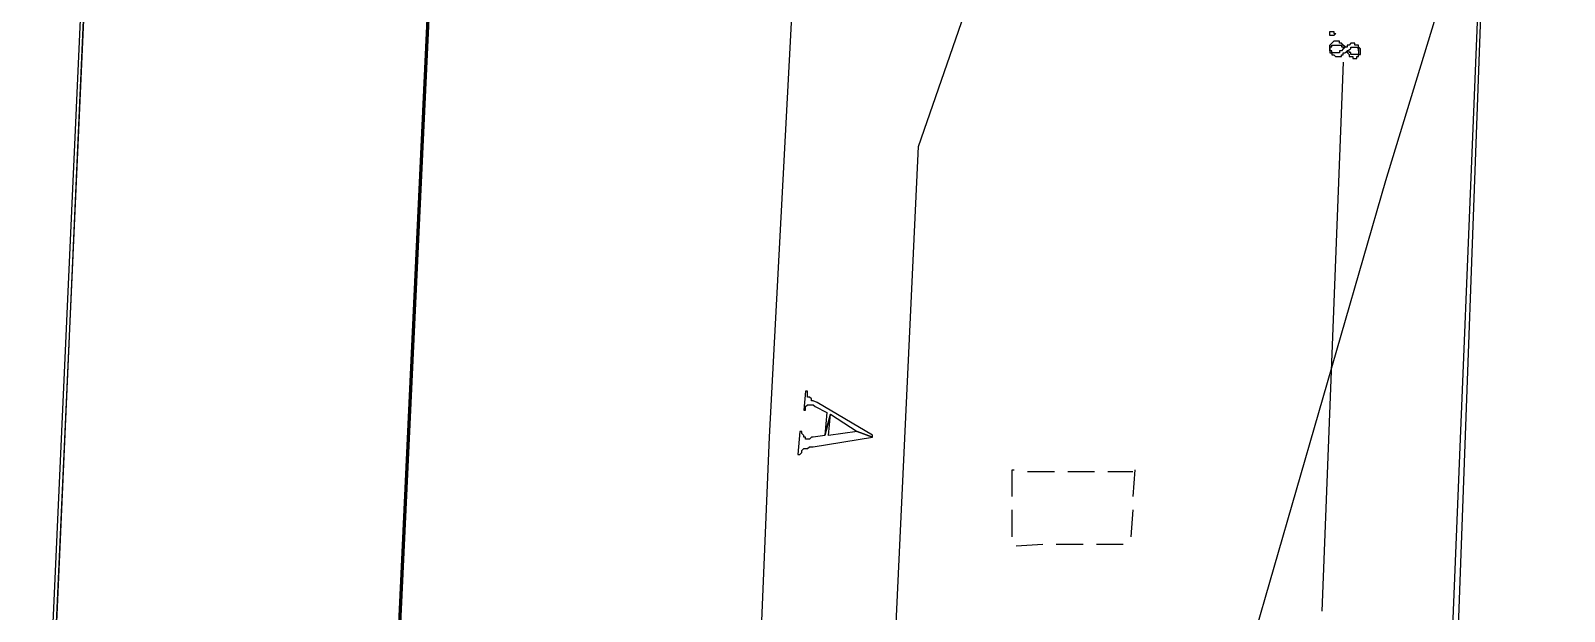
# Model space of a CAD drawing. Extents: x 212106 to 638151, y -1311344 to 1260505.
# Drawn here: x 235892 to 293140, y -210872 to -189194 of the extents above; entities that cross this region are included whole.
import ezdxf

# ---------------------------------------------------------------- set-up
doc = ezdxf.new("R2010")
doc.units = 0
doc.header["$MEASUREMENT"] = 0
doc.layers.add('at_Entity', color=7, linetype='Continuous')
doc.layers.add('DLXSCENE', color=7, linetype='Continuous')

# ---------------------------------------------------------------- blocks, each defined once
blk = doc.blocks.new('*U97')
blk.add_line((-67111, -194902), (-68968, -240045))

msp = doc.modelspace()

# ---------------------------------------------------------------- linework, layer by layer
at = {"layer": 'at_Entity', "color": 1}
msp.add_line((303390, 174330), (289176, -211448), dxfattribs=at)
at = {"layer": 'at_Entity', "color": 0}
for p, q in [((235892, -229799), (241534, -105661)), ((235892, -229799), (241534, -105661)), ((241534, -105661), (236035, -229655)), ((241534, -105661), (236035, -229655)), ((241534, -105661), (236035, -229655)), ((241534, -105661), (236035, -229655)), ((236035, -229655), (241606, -105804)), ((236035, -229655), (241606, -105804)), ((254534, -106231), (248749, -230016)), ((254534, -106231), (248749, -230016)), ((254605, -106161), (248820, -230087)), ((254605, -106161), (248820, -230087)), ((248820, -230088), (254534, -106231)), ((248820, -230088), (254534, -106231)), ((248820, -230087), (254534, -106233)), ((248820, -230087), (254534, -106233)), ((265177, -171873), (263463, -204371)), ((292390, -175374), (286461, -194801)), ((269034, -193518), (271819, -185449)), ((284390, -189298), (284390, -189230)), ((284390, -189230), (284390, -189230)), ((284390, -189230), (284462, -189230)), ((284390, -189374), (284390, -189298)), ((284390, -189298), (284390, -189298)), ((284390, -189298), (284390, -189298)), ((284390, -189298), (284390, -189298)), ((284462, -189374), (284390, -189374)), ((284390, -189374), (284390, -189374)), ((284462, -189230), (284462, -189230)), ((284462, -189230), (284462, -189230)), ((284462, -189230), (284533, -189230)), ((284533, -189374), (284462, -189374)), ((284462, -189374), (284462, -189374)), ((284462, -189374), (284462, -189374)), ((284533, -189230), (284533, -189230)), ((284533, -189230), (284533, -189230)), ((284533, -189230), (284533, -189298)), ((284605, -189298), (284533, -189374)), ((284533, -189298), (284605, -189298)), ((284533, -189374), (284533, -189374)), ((284533, -189374), (284533, -189374)), ((284533, -189374), (284533, -189374)), ((284605, -189298), (284605, -189298)), ((284605, -189298), (284605, -189298)), ((284605, -189298), (284605, -189298)), ((284461, -189659), (284389, -189735)), ((284389, -189735), (284389, -189879)), ((284389, -189879), (284389, -189803)), ((284389, -189803), (284461, -189803)), ((284389, -189879), (284389, -189879)), ((284390, -189873), (284390, -189729)), ((284390, -189729), (284390, -189729)), ((284390, -189729), (284390, -189729)), ((284390, -189729), (284390, -189805)), ((284390, -189805), (284390, -189805)), ((284390, -189805), (284390, -189805)), ((284390, -189805), (284390, -189873)), ((284390, -189949), (284390, -189873)), ((284390, -189873), (284390, -189873)), ((284390, -189873), (284390, -189873)), ((284390, -189873), (284390, -189949)), ((284462, -189949), (284390, -189949)), ((284390, -189949), (284390, -189949)), ((284390, -189949), (284390, -189949)), ((284390, -189949), (284390, -190017)), ((284390, -190017), (284462, -190017)), ((284533, -189591), (284461, -189659)), ((284461, -189659), (284461, -189659)), ((284461, -189659), (284461, -189659)), ((284461, -189659), (284461, -189659)), ((284461, -189803), (284461, -189735)), ((284461, -189735), (284461, -189735)), ((284461, -189735), (284533, -189735)), ((284461, -189803), (284461, -189803)), ((284462, -190017), (284462, -189949)), ((284462, -189949), (284462, -189949)), ((284462, -189949), (284462, -189949)), ((284533, -190017), (284462, -190017)), ((284462, -190017), (284462, -190017)), ((284462, -190017), (284462, -190093)), ((284604, -189591), (284533, -189591)), ((284533, -189591), (284533, -189591)), ((284533, -189591), (284533, -189591)), ((284533, -189735), (284533, -189735)), ((284533, -189735), (284533, -189735)), ((284533, -189735), (284604, -189735)), ((284604, -190017), (284533, -190017)), ((284533, -190017), (284533, -190017)), ((284676, -189591), (284604, -189591)), ((284604, -189591), (284604, -189591)), ((284604, -189735), (284604, -189735)), ((284604, -189735), (284676, -189735)), ((284676, -190017), (284604, -190017)), ((284604, -190017), (284604, -190017)), ((284604, -190017), (284604, -190017)), ((284747, -189591), (284676, -189591)), ((284676, -189591), (284676, -189591)), ((284676, -189735), (284676, -189735)), ((284676, -189735), (284676, -189735)), ((284676, -189735), (284747, -189735)), ((284747, -190017), (284676, -190017)), ((284676, -190017), (284676, -190017)), ((284676, -190017), (284676, -190017)), ((284676, -190017), (284676, -190017)), ((284747, -189659), (284747, -189591)), ((284818, -189659), (284747, -189659)), ((284747, -189659), (284747, -189659)), ((284747, -189735), (284747, -189735)), ((284747, -189735), (284818, -189735)), ((284818, -189949), (284747, -189949)), ((284747, -189949), (284747, -190017)), ((284747, -190017), (284747, -190017)), ((284890, -189735), (284818, -189659)), ((284818, -189659), (284818, -189659)), ((284818, -189659), (284818, -189659)), ((284818, -189735), (284818, -189735)), ((284818, -189735), (284818, -189803)), ((284818, -189803), (284890, -189803)), ((284890, -189873), (284818, -189949)), ((284818, -189949), (284818, -189949)), ((284818, -189949), (284818, -189949)), ((284961, -189803), (284890, -189735)), ((284890, -189735), (284890, -189735)), ((284890, -189735), (284890, -189735)), ((284890, -189803), (284890, -189803)), ((284890, -189803), (284890, -189879)), ((284890, -189879), (284961, -189803)), ((284961, -189805), (284890, -189873)), ((284890, -189873), (284890, -189873)), ((284890, -189873), (284890, -189873)), ((284890, -190093), (284890, -190017)), ((284890, -190017), (284961, -190017)), ((285033, -189805), (284961, -189805)), ((284961, -189805), (284961, -189805)), ((284961, -189805), (284961, -189805)), ((284961, -190017), (285033, -189949)), ((284961, -190017), (284961, -190017)), ((285104, -189729), (285033, -189729)), ((285033, -189729), (285033, -189729)), ((285033, -189729), (285033, -189805)), ((285033, -189949), (285176, -189873)), ((285104, -189945), (285033, -189945)), ((285033, -189945), (285033, -190013)), ((285033, -189949), (285033, -190017)), ((285033, -190017), (285033, -189949)), ((285033, -190013), (285033, -190013)), ((285033, -190013), (285104, -190089)), ((285033, -190017), (285033, -190017)), ((285176, -189661), (285104, -189729)), ((285104, -189729), (285104, -189729)), ((285104, -189729), (285104, -189729)), ((285104, -189729), (285104, -189729)), ((285104, -190013), (285104, -189945)), ((285176, -190013), (285104, -190013)), ((285104, -190013), (285104, -190013)), ((285247, -189661), (285176, -189661)), ((285176, -189661), (285176, -189661)), ((285176, -189873), (285176, -189805)), ((285176, -189805), (285247, -189805)), ((285176, -189873), (285176, -189873)), ((285176, -190089), (285176, -190013)), ((285318, -189661), (285247, -189661)), ((285247, -189661), (285247, -189661)), ((285247, -189661), (285247, -189661)), ((285247, -189805), (285247, -189805)), ((285247, -189805), (285247, -189805)), ((285247, -189805), (285318, -189805)), ((285318, -189729), (285318, -189661)), ((285390, -189729), (285318, -189729)), ((285318, -189805), (285318, -189805)), ((285318, -189805), (285390, -189805)), ((285461, -189729), (285390, -189729)), ((285390, -189729), (285390, -189729)), ((285390, -189805), (285390, -189805)), ((285390, -189805), (285390, -189805)), ((285390, -189805), (285461, -189873)), ((285461, -189805), (285461, -189729)), ((285461, -189805), (285461, -189805)), ((285461, -189805), (285461, -189805)), ((285461, -189949), (285461, -189805)), ((285461, -189873), (285461, -189873)), ((285461, -189873), (285461, -189873)), ((285461, -189873), (285461, -189949)), ((285461, -189949), (285461, -189949)), ((285461, -189949), (285461, -189949)), ((285533, -189869), (285462, -189801)), ((285462, -189801), (285462, -189945)), ((285462, -189945), (285462, -190013)), ((285462, -190013), (285462, -190013)), ((285462, -190013), (285462, -190013)), ((285462, -190013), (285462, -190089)), ((285533, -189945), (285533, -189869)), ((285533, -189869), (285533, -189869)), ((285533, -190013), (285533, -189945)), ((285533, -189945), (285533, -189945)), ((285533, -189945), (285533, -189945)), ((285533, -190089), (285533, -190013)), ((285533, -190013), (285533, -190013)), ((285533, -190013), (285533, -190013)), ((284105, -210871), (284891, -190365)), ((284462, -190093), (284462, -190093)), ((284462, -190093), (284533, -190093)), ((284533, -190093), (284533, -190093)), ((284533, -190093), (284604, -190161)), ((284604, -190161), (284604, -190161)), ((284604, -190161), (284676, -190161)), ((284676, -190161), (284676, -190161)), ((284676, -190161), (284676, -190161)), ((284676, -190161), (284747, -190161)), ((284747, -190161), (284747, -190161)), ((284747, -190161), (284818, -190161)), ((284818, -190161), (284818, -190093)), ((284818, -190093), (284818, -190093)), ((284818, -190093), (284890, -190093)), ((284890, -190093), (284890, -190093)), ((284890, -190093), (284890, -190093)), ((285104, -190089), (285104, -190089)), ((285104, -190089), (285104, -190089)), ((285104, -190089), (285104, -190157)), ((285104, -190157), (285176, -190157)), ((285247, -190089), (285176, -190089)), ((285176, -190089), (285176, -190089)), ((285176, -190089), (285176, -190089)), ((285176, -190157), (285176, -190157)), ((285176, -190157), (285176, -190157)), ((285176, -190157), (285247, -190157)), ((285319, -190089), (285247, -190089)), ((285247, -190089), (285247, -190089)), ((285247, -190157), (285247, -190233)), ((285247, -190233), (285247, -190233)), ((285247, -190233), (285319, -190233)), ((285391, -190089), (285319, -190089)), ((285319, -190089), (285319, -190089)), ((285319, -190233), (285319, -190233)), ((285319, -190233), (285391, -190233)), ((285462, -190089), (285391, -190089)), ((285391, -190089), (285391, -190089)), ((285391, -190089), (285391, -190089)), ((285391, -190233), (285391, -190157)), ((285391, -190157), (285462, -190157)), ((285462, -190089), (285462, -190089)), ((285462, -190157), (285462, -190089)), ((285462, -190089), (285533, -190089)), ((285462, -190157), (285462, -190157)), ((285462, -190157), (285462, -190157)), ((285462, -190157), (285462, -190157)), ((285533, -190089), (285533, -190089)), ((267891, -217806), (269034, -193518)), ((286461, -194801), (281104, -213379)), ((264820, -202654), (264749, -203367)), ((264891, -202654), (264820, -202654)), ((264891, -202730), (264891, -202654)), ((264820, -203225), (264891, -203158)), ((264820, -203367), (264820, -203225)), ((264820, -203225), (264820, -203225)), ((264891, -202797), (264891, -202730)), ((264891, -202872), (264891, -202797)), ((264963, -202872), (264891, -202872)), ((264891, -203158), (264891, -203158)), ((264891, -203158), (264963, -203158)), ((265034, -202939), (264963, -202872)), ((264963, -203158), (264963, -203158)), ((264963, -203158), (265034, -203158)), ((265034, -203015), (265034, -202939)), ((265105, -203015), (265034, -203015)), ((265034, -203158), (265105, -203158)), ((265248, -203082), (265105, -203015)), ((265105, -203158), (265177, -203225)), ((265177, -203225), (265606, -203443)), ((267320, -204299), (265248, -203082)), ((265248, -203082), (265248, -203082)), ((264749, -203367), (264820, -203367)), ((264820, -203367), (264820, -203367)), ((265606, -203443), (265534, -204299)), ((265534, -204299), (265748, -203510)), ((265748, -203516), (265534, -204304)), ((265677, -204304), (265748, -203516)), ((265748, -203510), (266748, -204156)), ((263463, -204371), (262034, -238580)), ((264605, -204161), (264533, -205017)), ((264677, -204161), (264605, -204161)), ((264677, -204229), (264677, -204161)), ((264748, -204304), (264677, -204229)), ((264748, -204371), (264748, -204304)), ((264819, -204371), (264748, -204371)), ((264819, -204447), (264819, -204371)), ((265033, -204371), (264962, -204447)), ((265105, -204371), (265033, -204371)), ((265534, -204304), (265105, -204371)), ((265105, -204732), (267319, -204371)), ((266748, -204161), (265677, -204304)), ((266748, -204156), (267320, -204366)), ((267319, -204371), (266748, -204161)), ((267320, -204366), (267320, -204299)), ((264605, -205017), (264677, -204941)), ((264677, -204874), (264748, -204799)), ((264677, -204941), (264677, -204874)), ((264748, -204799), (264748, -204799)), ((264748, -204799), (264748, -204799)), ((264748, -204799), (264819, -204799)), ((264891, -204447), (264819, -204447)), ((264819, -204799), (264891, -204799)), ((264962, -204447), (264891, -204447)), ((264891, -204799), (264962, -204732)), ((264962, -204732), (265105, -204732)), ((264533, -205017), (264605, -205017)), ((264605, -205017), (264605, -205017)), ((272533, -206585), (272533, -205588)), ((272533, -205588), (272604, -205588)), ((273105, -205658), (274105, -205658)), ((274604, -205658), (275605, -205658)), ((276105, -205658), (277033, -205658)), ((277104, -205588), (277033, -206585)), ((272533, -208092), (272533, -207087)), ((277033, -207087), (276962, -208092)), ((273676, -208376), (272676, -208443)), ((275176, -208376), (274176, -208376)), ((276676, -208376), (275676, -208376))]:
    msp.add_line(p, q, dxfattribs=at)

# ---------------------------------------------------------------- block references
at = {"layer": 'DLXSCENE'}
msp.add_blockref('*U97', (357928, 28595), dxfattribs=at)

doc.saveas('drawing.dxf')
